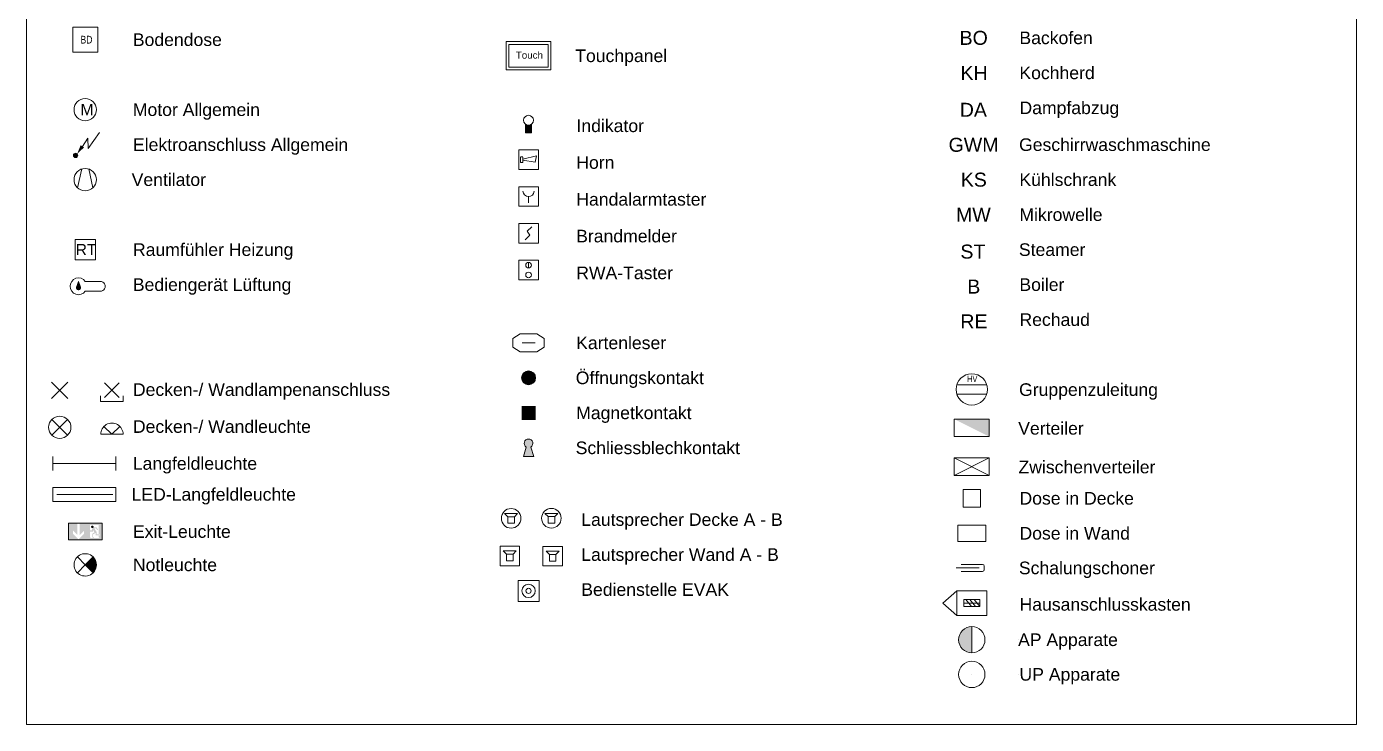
# Model space of a CAD drawing. Extents: x -1132 to 613, y -179 to 712.
# Drawn here: x 188.7 to 378.7, y 168.8 to 268.5 of the extents above; entities that cross this region are included whole.
import ezdxf

# ---------------------------------------------------------------- set-up
doc = ezdxf.new("R2010")
doc.units = 0
doc.layers.add('EL01_WAN_HLKS', color=5, linetype='Continuous', lineweight=13, true_color=0x0000ff)
for name, color, linetype, lineweight in [('EL01_WAN_I0_Legende', 7, 'Continuous', 13), ('EL01_WAN_PRO E_LEG_Apparate-A0PFDH8276', 7, 'Continuous', 13), ('EL01_WAN_ProE_LEG_Apparate', 7, 'Continuous', 13)]:
    doc.layers.add(name, color=color, linetype=linetype, lineweight=lineweight)
doc.styles.get("Standard").update_dxf_attribs({"font": 'arial.ttf'})

# ---------------------------------------------------------------- blocks, each defined once
blk = doc.blocks.new('Blockreferenz-A0UJ2V7MXE', base_point=(188.7, 168.75))
at = {"layer": 'EL01_WAN_HLKS', "lineweight": -2}
blk.add_hatch(color=256, dxfattribs=at).paths.add_polyline_path([(196.46, 231.27), (196.48, 231.18), (196.47, 231.09), (196.45, 231), (196.4, 230.92), (196.33, 230.86), (196.25, 230.81), (196.16, 230.79), (196.07, 230.79), (195.98, 230.81), (195.9, 230.86), (195.84, 230.92), (195.79, 231), (195.76, 231.09), (195.76, 231.18), (195.78, 231.27), (196.06, 232.07), (196.07, 232.08), (196.08, 232.09), (196.09, 232.1), (196.11, 232.11), (196.13, 232.11), (196.14, 232.1), (196.15, 232.09), (196.17, 232.08), (196.17, 232.07)])
at = {"layer": 'EL01_WAN_PRO E_LEG_Apparate-A0PFDH8276', "lineweight": -2, "true_color": 0xff6600}
blk.add_hatch(color=30, dxfattribs=at).paths.add_polyline_path([(259.96, 254.54), (260.12, 254.44), (260.31, 254.38), (260.5, 254.38), (260.69, 254.44), (260.86, 254.54), (260.86, 253.29), (259.96, 253.29)])
at = {"layer": 'EL01_WAN_PRO E_LEG_Apparate-A0PFDH8276', "lineweight": -2, "true_color": 0xff0000}
blk.add_hatch(color=1, dxfattribs=at).paths.add_polyline_path([(196, 250.05), (195.99, 249.97), (195.96, 249.9), (195.92, 249.84), (195.85, 249.79), (195.78, 249.76), (195.7, 249.75), (195.63, 249.76), (195.55, 249.79), (195.49, 249.84), (195.44, 249.9), (195.41, 249.97), (195.4, 250.05), (195.41, 250.13), (195.44, 250.2), (195.49, 250.26), (195.55, 250.31), (195.63, 250.34), (195.7, 250.35), (195.78, 250.34), (195.85, 250.31), (195.92, 250.26), (195.96, 250.2), (195.99, 250.13)])
at = {"layer": 'EL01_WAN_PRO E_LEG_Apparate-A0PFDH8276', "lineweight": -2, "true_color": 0x804000}
for points in [[(261.42, 218.27), (261.38, 218.02), (261.28, 217.77), (261.12, 217.57), (260.92, 217.41), (260.68, 217.31), (260.42, 217.27), (260.16, 217.31), (259.92, 217.41), (259.71, 217.57), (259.55, 217.77), (259.45, 218.02), (259.42, 218.27), (259.45, 218.53), (259.55, 218.77), (259.71, 218.98), (259.92, 219.14), (260.16, 219.24), (260.42, 219.27), (260.68, 219.24), (260.92, 219.14), (261.12, 218.98), (261.28, 218.77), (261.38, 218.53)], [(260.08, 208.37), (259.96, 208.48), (259.86, 208.61), (259.81, 208.76), (259.79, 208.92), (259.82, 209.08), (259.88, 209.22), (259.98, 209.35), (260.11, 209.44), (260.26, 209.5), (260.42, 209.52), (260.58, 209.5), (260.72, 209.44), (260.85, 209.35), (260.95, 209.22), (261.02, 209.08), (261.04, 208.92), (261.03, 208.76), (260.97, 208.61), (260.88, 208.48), (260.76, 208.37), (261.15, 207.02), (259.68, 207.02)]]:
    blk.add_hatch(color=36, dxfattribs=at).paths.add_polyline_path(points)
at = {"layer": 'EL01_WAN_PRO E_LEG_Apparate-A0PFDH8276', "lineweight": -2, "true_color": 0x00ff00}
for points in [[(197.08, 196.31), (196.92, 196.31), (196.92, 196.45), (196.29, 195.81), (196.29, 197.43), (195.97, 197.43), (195.97, 195.81), (195.33, 196.45), (195.33, 195.99), (196.13, 195.2), (196.92, 195.99), (196.92, 196.31), (197.08, 196.31), (197.08, 195.11), (194.68, 195.11), (194.68, 197.51), (197.08, 197.51)], [(199.48, 195.11), (197.08, 195.11), (197.08, 197.51), (199.48, 197.51), (199.48, 196.31), (199, 196.31), (199, 197.26), (197.74, 197.26), (197.74, 196.46), (198.04, 196.46), (198.04, 196.77), (198.17, 196.77), (198.2, 196.79), (198.24, 196.81), (198.27, 196.84), (198.29, 196.89), (198.71, 196.89), (198.93, 196.57), (198.8, 196.49), (198.62, 196.75), (198.39, 196.75), (198.7, 196.25), (198.7, 195.91), (199.11, 195.91), (199.11, 195.77), (198.57, 195.77), (198.57, 196.13), (198.21, 195.91), (198.21, 195.55), (198.08, 195.55), (198.08, 196), (198.4, 196.19), (198.19, 196.52), (198.19, 196.31), (197.74, 196.31), (197.74, 195.51), (197.87, 195.37), (198.22, 195.37), (198.08, 195.51), (198.21, 195.51), (198.35, 195.37), (199.13, 195.37), (199, 195.51), (199, 195.73), (199.16, 195.73), (199.16, 195.96), (199, 195.96), (199, 196.31), (199.48, 196.31)], [(198.1, 197.16), (198.15, 197.16), (198.19, 197.14), (198.23, 197.11), (198.26, 197.07), (198.27, 197.03), (198.28, 196.98), (198.27, 196.93), (198.26, 196.89), (198.23, 196.85), (198.19, 196.82), (198.15, 196.8), (198.1, 196.8), (198.05, 196.8), (198.01, 196.82), (197.97, 196.85), (197.94, 196.89), (197.92, 196.93), (197.92, 196.98), (197.92, 197.03), (197.94, 197.07), (197.97, 197.11), (198.01, 197.14), (198.05, 197.16)]]:
    blk.add_hatch(color=3, dxfattribs=at).paths.add_polyline_path(points)
at = {"layer": 'EL01_WAN_PRO E_LEG_Apparate-A0PFDH8276', "linetype": 'ByBlock', "lineweight": -2, "ltscale": 0.13, "true_color": 0x00ff00}
blk.add_hatch(color=3, dxfattribs=at).paths.add_polyline_path([(197.08, 191.55), (198.21, 192.68), (198.46, 192.35), (198.62, 191.96), (198.68, 191.55), (198.62, 191.14), (198.46, 190.75), (198.21, 190.42)])
at = {"layer": 'EL01_WAN_PRO E_LEG_Apparate-A0PFDH8276', "linetype": 'ByBlock', "lineweight": -2, "ltscale": 0.13}
blk.add_hatch(color=0, dxfattribs=at).paths.add_polyline_path([(323.75, 178.97), (323.27, 179.03), (322.81, 179.22), (322.42, 179.52), (322.13, 179.91), (321.94, 180.36), (321.88, 180.85), (321.94, 181.33), (322.13, 181.78), (322.42, 182.17), (322.81, 182.47), (323.27, 182.66), (323.75, 182.72)])
at = {"layer": 'EL01_WAN_HLKS', "lineweight": -2}
for p, q in [((197.08, 232.05), (199.24, 232.05)), ((197.08, 230.65), (199.24, 230.65))]:
    blk.add_line(p, q, dxfattribs=at)
for centre, major_axis, end_param in [((196.11, 231.35), (0.973, 0.702), 5.032887), ((199.24, 231.35), (0, -0.702), 3.141593)]:
    blk.add_ellipse(centre, major_axis=major_axis, ratio=1, start_param=0, end_param=end_param, dxfattribs=at)
at = {"layer": 'EL01_WAN_PRO E_LEG_Apparate-A0PFDH8276', "color": 0, "linetype": 'ByBlock', "lineweight": -2, "ltscale": 0.13}
for p, q in [((188.7, 353.43), (188.7, 221.08)), ((378.7, 168.75), (378.7, 353.43)), ((188.7, 221.08), (188.7, 172.91)), ((321.6, 217.28), (325.89, 217.28)), ((321.6, 215.93), (325.89, 215.93)), ((326.25, 212.37), (321.25, 212.37)), ((321.25, 212.37), (321.25, 209.87)), ((326.25, 209.87), (326.25, 212.37)), ((321.25, 209.87), (326.25, 209.87)), ((326.25, 206.84), (321.25, 206.84)), ((321.25, 206.84), (321.25, 204.34)), ((326.25, 204.34), (321.25, 206.84)), ((326.25, 206.84), (321.25, 204.34)), ((326.25, 204.34), (326.25, 206.84)), ((321.25, 204.34), (326.25, 204.34)), ((323.75, 182.72), (323.75, 178.97)), ((188.7, 172.91), (188.7, 168.75)), ((188.7, 168.75), (378.7, 168.75))]:
    blk.add_line(p, q, dxfattribs=at)
at = {"layer": 'EL01_WAN_PRO E_LEG_Apparate-A0PFDH8276', "color": 1, "linetype": 'ByBlock', "lineweight": -2, "ltscale": 0.13, "true_color": 0xff0000}
for p, q in [((195.31, 268.37), (198.86, 268.37)), ((195.31, 264.82), (195.31, 268.37)), ((198.86, 268.37), (198.86, 264.82)), ((198.86, 264.82), (195.31, 264.82)), ((195.99, 245.43), (196.59, 248.12)), ((198.18, 245.43), (197.57, 248.12))]:
    blk.add_line(p, q, dxfattribs=at)
at = {"layer": 'EL01_WAN_PRO E_LEG_Apparate-A0PFDH8276', "color": 4, "linetype": 'ByBlock', "lineweight": -2, "ltscale": 0.13, "true_color": 0x00ffff}
for p, q in [((257.22, 262.27), (257.22, 266.31)), ((257.22, 266.31), (263.62, 266.31)), ((263.62, 266.31), (263.62, 262.27)), ((257.62, 262.67), (257.62, 265.91)), ((257.62, 265.91), (263.22, 265.91)), ((263.22, 265.91), (263.22, 262.67)), ((263.62, 262.27), (257.22, 262.27)), ((263.22, 262.67), (257.62, 262.67))]:
    blk.add_line(p, q, dxfattribs=at)
at = {"layer": 'EL01_WAN_PRO E_LEG_Apparate-A0PFDH8276', "color": 1, "lineweight": -2, "true_color": 0xff0000}
for p, q in [((197.48, 251.02), (199.1, 253.34)), ((196.67, 251.35), (197.47, 252.5)), ((197.47, 252.5), (197.48, 251.02))]:
    blk.add_line(p, q, dxfattribs=at)
at = {"layer": 'EL01_WAN_PRO E_LEG_Apparate-A0PFDH8276', "color": 30, "lineweight": -2, "true_color": 0xff6600}
for p, q in [((259.96, 254.54), (259.96, 253.29)), ((259.96, 253.29), (260.86, 253.29)), ((260.86, 253.29), (260.86, 254.54)), ((259.02, 248.04), (259.02, 250.84)), ((259.02, 250.84), (261.82, 250.84)), ((261.82, 250.84), (261.82, 248.04)), ((259.29, 249.83), (259.61, 249.83)), ((259.29, 249.82), (259.29, 249.06)), ((259.29, 249.06), (259.61, 249.06)), ((259.61, 249.52), (261.55, 249.98)), ((259.61, 249.82), (259.61, 249.06)), ((259.61, 249.37), (261.35, 249.07)), ((261.55, 249.98), (261.35, 249.07)), ((261.82, 248.04), (259.02, 248.04)), ((259.02, 245.58), (261.82, 245.58)), ((259.02, 242.78), (259.02, 245.58)), ((261.82, 245.58), (261.82, 242.78)), ((260.42, 244.17), (260.42, 243.3)), ((261.82, 242.78), (259.02, 242.78)), ((259.02, 240.33), (261.82, 240.33)), ((259.02, 237.53), (259.02, 240.33)), ((260.88, 239.86), (260.23, 239.21)), ((261.82, 240.33), (261.82, 237.53)), ((261.82, 237.53), (259.02, 237.53)), ((260.6, 238.65), (259.95, 238)), ((260.23, 239.21), (260.6, 238.65)), ((259.02, 235.07), (261.82, 235.07)), ((259.02, 232.27), (259.02, 235.07)), ((260.42, 234.02), (260.42, 234.72)), ((261.82, 235.07), (261.82, 232.27)), ((261.82, 232.27), (259.02, 232.27))]:
    blk.add_line(p, q, dxfattribs=at)
at = {"layer": 'EL01_WAN_PRO E_LEG_Apparate-A0PFDH8276', "color": 5, "lineweight": -2, "true_color": 0x0000ff}
for p, q in [((195.64, 235.15), (195.64, 238.04)), ((195.64, 238.04), (198.53, 238.04)), ((198.53, 238.04), (198.53, 235.15)), ((198.53, 235.15), (195.64, 235.15))]:
    blk.add_line(p, q, dxfattribs=at)
at = {"layer": 'EL01_WAN_PRO E_LEG_Apparate-A0PFDH8276', "color": 36, "linetype": 'ByBlock', "lineweight": -2, "ltscale": 0.13, "true_color": 0x804000}
for p, q in [((259.22, 224.55), (258.18, 223.91)), ((259.22, 224.55), (261.62, 224.55)), ((261.62, 224.55), (262.66, 223.91)), ((258.18, 223.91), (258.18, 222.63)), ((259.22, 222), (258.18, 222.63)), ((261.35, 223.27), (259.49, 223.27)), ((261.32, 223.27), (259.52, 223.27)), ((262.66, 222.63), (261.62, 222)), ((262.66, 223.91), (262.66, 222.63)), ((261.62, 222), (259.22, 222))]:
    blk.add_line(p, q, dxfattribs=at)
at = {"layer": 'EL01_WAN_PRO E_LEG_Apparate-A0PFDH8276', "color": 150, "lineweight": -2, "true_color": 0x0080ff}
for p, q in [((192.28, 217.63), (194.58, 215.32)), ((192.28, 215.32), (194.58, 217.63)), ((199.84, 217.58), (201.93, 215.48)), ((199.84, 215.48), (201.93, 217.58)), ((199.25, 214.89), (199.25, 215.71)), ((199.25, 214.89), (202.52, 214.89)), ((202.52, 214.89), (202.52, 215.71))]:
    blk.add_line(p, q, dxfattribs=at)
at = {"layer": 'EL01_WAN_PRO E_LEG_Apparate-A0PFDH8276', "color": 150, "lineweight": -2, "true_color": 0x0099ff}
for p, q in [((192.3, 212.33), (194.56, 210.07)), ((192.3, 210.07), (194.56, 212.33)), ((199.75, 211.33), (200.89, 210.2)), ((200.89, 210.2), (202.02, 211.33)), ((199.29, 210.2), (202.49, 210.2)), ((192.43, 205.04), (192.43, 207.04)), ((192.43, 206.04), (201.43, 206.04)), ((201.43, 205.04), (201.43, 207.04))]:
    blk.add_line(p, q, dxfattribs=at)
at = {"layer": 'EL01_WAN_PRO E_LEG_Apparate-A0PFDH8276', "color": 36, "lineweight": -2, "true_color": 0x804000}
for p, q in [((259.68, 207.02), (260.08, 208.37)), ((260.76, 208.37), (261.15, 207.02)), ((259.68, 207.02), (261.15, 207.02)), ((262.75, 198.91), (263.22, 198.44)), ((262.75, 198.91), (264.62, 198.91)), ((263.22, 198.44), (264.15, 198.44)), ((263.22, 197.51), (263.22, 198.44)), ((264.62, 198.91), (264.15, 198.44)), ((264.15, 198.44), (264.15, 197.51)), ((264.15, 197.51), (263.22, 197.51)), ((265.27, 194.19), (262.47, 194.19)), ((262.47, 194.19), (262.47, 191.39)), ((265.27, 191.39), (265.27, 194.19)), ((262.93, 193.49), (263.4, 193.02)), ((262.93, 193.49), (264.8, 193.49)), ((263.4, 193.02), (264.33, 193.02)), ((263.4, 192.09), (263.4, 193.02)), ((264.33, 192.09), (263.4, 192.09)), ((264.8, 193.49), (264.33, 193.02)), ((264.33, 193.02), (264.33, 192.09)), ((262.47, 191.39), (265.27, 191.39)), ((261.92, 189.33), (258.92, 189.33)), ((258.92, 189.33), (258.92, 186.33)), ((261.92, 186.33), (261.92, 189.33)), ((258.92, 186.33), (261.92, 186.33))]:
    blk.add_line(p, q, dxfattribs=at)
at = {"layer": 'EL01_WAN_PRO E_LEG_Apparate-A0PFDH8276', "color": 0, "lineweight": -2}
for p, q in [((322.5, 199.81), (322.5, 202.31)), ((322.5, 202.31), (325, 202.31)), ((325, 202.31), (325, 199.81)), ((325, 199.81), (322.5, 199.81)), ((321.75, 197.23), (325.75, 197.23)), ((321.75, 194.89), (321.75, 197.23)), ((325.75, 197.23), (325.75, 194.89)), ((325.75, 194.89), (321.75, 194.89)), ((324.78, 191.11), (321.53, 191.11)), ((322.22, 191.61), (325.28, 191.61)), ((325.28, 190.61), (322.22, 190.61)), ((325.53, 191.36), (325.53, 190.86)), ((319.61, 186.08), (321.61, 187.83)), ((321.61, 187.83), (325.89, 187.83)), ((321.61, 187.83), (321.61, 184.33)), ((322.61, 185.58), (322.61, 186.58)), ((322.61, 186.58), (324.89, 186.58)), ((323.69, 185.58), (322.89, 186.58)), ((324.29, 185.58), (323.49, 186.58)), ((324.89, 185.58), (324.09, 186.58)), ((324.89, 186.58), (324.89, 185.58)), ((325.89, 187.83), (325.89, 184.33)), ((321.61, 184.33), (319.61, 186.08)), ((325.89, 184.33), (321.61, 184.33)), ((324.89, 186.08), (322.61, 186.08)), ((324.89, 185.58), (322.61, 185.58))]:
    blk.add_line(p, q, dxfattribs=at)
at = {"layer": 'EL01_WAN_PRO E_LEG_Apparate-A0PFDH8276', "color": 222, "lineweight": -2, "true_color": 0xcc0099}
for p, q in [((256.99, 198.9), (257.46, 198.43)), ((256.99, 198.9), (258.86, 198.9)), ((257.46, 198.43), (258.39, 198.43)), ((257.46, 197.5), (257.46, 198.43)), ((258.86, 198.9), (258.39, 198.43)), ((258.39, 198.43), (258.39, 197.5)), ((258.39, 197.5), (257.46, 197.5)), ((259.14, 194.23), (256.34, 194.23)), ((256.34, 194.23), (256.34, 191.43)), ((259.14, 191.43), (259.14, 194.23)), ((256.8, 193.53), (257.27, 193.07)), ((256.8, 193.53), (258.67, 193.53)), ((257.27, 193.07), (258.2, 193.07)), ((257.27, 192.13), (257.27, 193.07)), ((258.2, 192.13), (257.27, 192.13)), ((258.67, 193.53), (258.2, 193.07)), ((258.2, 193.07), (258.2, 192.13)), ((256.34, 191.43), (259.14, 191.43))]:
    blk.add_line(p, q, dxfattribs=at)
at = {"layer": 'EL01_WAN_PRO E_LEG_Apparate-A0PFDH8276', "color": 3, "lineweight": -2, "true_color": 0x00ff00}
for p, q in [((194.68, 197.51), (199.48, 197.51)), ((194.68, 195.11), (194.68, 197.51)), ((199.48, 197.51), (199.48, 195.11)), ((199.48, 195.11), (194.68, 195.11))]:
    blk.add_line(p, q, dxfattribs=at)
at = {"layer": 'EL01_WAN_PRO E_LEG_Apparate-A0PFDH8276', "color": 3, "linetype": 'ByBlock', "lineweight": -2, "ltscale": 0.13, "true_color": 0x00ff00}
for p, q in [((195.95, 192.68), (197.08, 191.55)), ((197.08, 191.55), (198.21, 192.68)), ((195.95, 190.42), (197.08, 191.55)), ((197.08, 191.55), (198.21, 190.42))]:
    blk.add_line(p, q, dxfattribs=at)
at = {"layer": 'EL01_WAN_PRO E_LEG_Apparate-A0PFDH8276', "color": 1, "linetype": 'ByBlock', "lineweight": -2, "ltscale": 0.13, "true_color": 0xff0000}
for centre in [(197.08, 256.59), (197.08, 246.59)]:
    blk.add_circle(centre, 1.6, dxfattribs=at)
at = {"layer": 'EL01_WAN_PRO E_LEG_Apparate-A0PFDH8276', "color": 30, "lineweight": -2, "true_color": 0xff6600}
for centre, radius in [((260.41, 255.08), 0.704), ((260.42, 234.37), 0.4), ((260.42, 232.97), 0.4)]:
    blk.add_circle(centre, radius, dxfattribs=at)
at = {"layer": 'EL01_WAN_PRO E_LEG_Apparate-A0PFDH8276', "color": 1, "lineweight": -2, "true_color": 0xff0000}
blk.add_circle((195.7, 250.05), 0.3, dxfattribs=at)
at = {"layer": 'EL01_WAN_PRO E_LEG_Apparate-A0PFDH8276', "color": 36, "lineweight": -2, "true_color": 0x804000}
for centre, radius in [((260.42, 218.27), 1), ((260.42, 218.27), 1), ((263.68, 198.21), 1.4), ((260.42, 187.83), 0.96), ((260.42, 187.83), 0.375)]:
    blk.add_circle(centre, radius, dxfattribs=at)
at = {"layer": 'EL01_WAN_PRO E_LEG_Apparate-A0PFDH8276', "color": 0, "linetype": 'ByBlock', "lineweight": -2, "ltscale": 0.13}
for centre, radius in [((323.75, 216.61), 2.25), ((197.08, 191.55), 0.005), ((323.75, 180.85), 1.88), ((323.75, 180.85), 0.005), ((330.36, 180.85), 0.005), ((323.75, 175.89), 1.88), ((323.75, 175.89), 0.005), ((323.75, 175.89), 0.005), ((330.36, 175.89), 0.005), ((330.36, 175.89), 0.005)]:
    blk.add_circle(centre, radius, dxfattribs=at)
at = {"layer": 'EL01_WAN_PRO E_LEG_Apparate-A0PFDH8276', "color": 150, "lineweight": -2, "true_color": 0x0099ff}
blk.add_circle((193.43, 211.2), 1.6, dxfattribs=at)
at = {"layer": 'EL01_WAN_PRO E_LEG_Apparate-A0PFDH8276', "color": 222, "lineweight": -2, "true_color": 0xcc0099}
blk.add_circle((257.93, 198.2), 1.4, dxfattribs=at)
at = {"layer": 'EL01_WAN_PRO E_LEG_Apparate-A0PFDH8276', "color": 30, "lineweight": -2, "true_color": 0xff6600}
for centre, major_axis, end_param in [((260.41, 255.08), (-0.448, -0.543), 1.379544), ((260.42, 244.97), (-0.803, -0.018), 3.075304)]:
    blk.add_ellipse(centre, major_axis=major_axis, ratio=1, start_param=0, end_param=end_param, dxfattribs=at)
at = {"layer": 'EL01_WAN_PRO E_LEG_Apparate-A0PFDH8276', "color": 150, "lineweight": -2, "true_color": 0x0099ff}
blk.add_ellipse((200.89, 210.2), major_axis=(1.6, 0), ratio=1, start_param=0, end_param=3.141593, dxfattribs=at)
at = {"layer": 'EL01_WAN_PRO E_LEG_Apparate-A0PFDH8276', "color": 36, "lineweight": -2, "true_color": 0x804000}
blk.add_ellipse((260.42, 208.9), major_axis=(0.339, -0.525), ratio=1, start_param=0, end_param=5.136159, dxfattribs=at)
at = {"layer": 'EL01_WAN_PRO E_LEG_Apparate-A0PFDH8276', "color": 3, "linetype": 'ByBlock', "lineweight": -2, "ltscale": 0.13, "true_color": 0x00ff00}
for major_axis, end_param in [((1.13, 1.13), 4.712389), ((1.13, -1.13), 1.570796)]:
    blk.add_ellipse((197.08, 191.55), major_axis=major_axis, ratio=1, start_param=0, end_param=end_param, dxfattribs=at)
at = {"layer": 'EL01_WAN_PRO E_LEG_Apparate-A0PFDH8276', "color": 0, "lineweight": -2}
for centre, major_axis in [((325.28, 191.36), (0.25, 0)), ((325.28, 190.86), (0, -0.25))]:
    blk.add_ellipse(centre, major_axis=major_axis, ratio=1, start_param=0, end_param=1.570796, dxfattribs=at)
at = {"layer": 'EL01_WAN_PRO E_LEG_Apparate-A0PFDH8276', "color": 1, "lineweight": -2, "true_color": 0xff0000}
blk.add_solid([(195.92, 250.26), (196.42, 251.51), (196.9, 251.19)], dxfattribs=at)
at = {"layer": 'EL01_WAN_PRO E_LEG_Apparate-A0PFDH8276', "color": 36, "lineweight": -2, "true_color": 0x804000}
blk.add_solid([(259.42, 212.27), (259.42, 214.27), (261.42, 212.27), (261.42, 214.27)], dxfattribs=at)
at = {"layer": 'EL01_WAN_PRO E_LEG_Apparate-A0PFDH8276', "color": 0, "linetype": 'ByBlock', "lineweight": -2, "ltscale": 0.13}
blk.add_solid([(326.25, 209.87), (326.25, 212.37), (321.25, 212.37)], dxfattribs=at)
at = {"layer": 'EL01_WAN_ProE_LEG_Apparate', "color": 150, "linetype": 'ByBlock', "lineweight": -2, "ltscale": 0.13, "true_color": 0x0099ff}
for p, q in [((192.43, 200.62), (192.43, 202.62)), ((192.43, 202.62), (201.43, 202.62)), ((193, 201.62), (201.03, 201.62)), ((201.43, 202.62), (201.43, 200.62)), ((201.43, 200.62), (192.43, 200.62))]:
    blk.add_line(p, q, dxfattribs=at)
at = {"layer": 'EL01_WAN_PRO E_LEG_Apparate-A0PFDH8276', "color": 1, "lineweight": -2, "true_color": 0xff0000, "attachment_point": 1}
for s, insert, char_height in [('{\\W0.8;\\fArial;BD}', (196.4, 267.14), 1.1), ('{\\fArial;M}', (196.4, 257.39), 1.6)]:
    blk.add_mtext(s, dxfattribs=dict(at, insert=insert, char_height=char_height))
at = {"layer": 'EL01_WAN_PRO E_LEG_Apparate-A0PFDH8276', "color": 0, "lineweight": -2, "attachment_point": 1}
for s, insert, char_height in [('{\\fArial;Bodendose}', (203.88, 267.49), 1.8), ('{\\fArial;BO}', (322, 267.85), 2), ('{\\fArial;Backofen}', (330.55, 267.75), 1.8), ('{\\fArial;Touchpanel}', (267.09, 265.19), 1.8), ('{\\fArial;KH}', (322.13, 262.83), 2), ('{\\fArial;Kochherd}', (330.55, 262.75), 1.8), ('{\\fArial;Motor Allgemein}', (203.88, 257.49), 1.8), ('{\\fArial;DA}', (322.03, 257.57), 2), ('{\\fArial;Dampfabzug}', (330.56, 257.75), 1.8), ('{\\fArial;Indikator}', (267.27, 255.19), 1.8), ('{\\fArial;Elektroanschluss Allgemein}', (203.9, 252.49), 1.8), ('{\\fArial;GWM}', (320.43, 252.57), 2), ('{\\fArial;Geschirrwaschmaschine}', (330.5, 252.49), 1.8), ('{\\fArial;Horn}', (267.24, 249.94), 1.8), ('{\\fArial;Ventilator}', (203.71, 247.49), 1.8), ('{\\fArial;KS}', (322.17, 247.59), 2), ('{\\fArial;Kühlschrank}', (330.55, 247.49), 1.8), ('{\\fArial;Handalarmtaster}', (267.24, 244.68), 1.8), ('{\\fArial;MW}', (321.49, 242.57), 2), ('{\\fArial;Mikrowelle}', (330.55, 242.49), 1.8), ('{\\fArial;Brandmelder}', (267.22, 239.43), 1.8), ('{\\fArial;Raumfühler Heizung}', (203.9, 237.49), 1.8), ('{\\fArial;Steamer}', (330.48, 237.49), 1.8), ('{\\fArial;ST}', (322.12, 237.31), 2), ('{\\fArial;RWA-Taster}', (267.23, 234.17), 1.8), ('{\\fArial;Bediengerät Lüftung}', (203.88, 232.49), 1.8), ('{\\fArial;B}', (323.1, 232.31), 2), ('{\\fArial;Boiler}', (330.55, 232.49), 1.8), ('{\\fArial;RE}', (322.11, 227.34), 2), ('{\\fArial;Rechaud}', (330.56, 227.49), 1.8), ('{\\fArial;Kartenleser}', (267.22, 224.17), 1.8), ('{\\fArial;Öffnungskontakt}', (267.16, 219.17), 1.8), ('{\\fArial;Decken-/ Wandlampenanschluss}', (203.89, 217.49), 1.8), ('{\\fArial;Gruppenzuleitung}', (330.5, 217.49), 1.8), ('{\\fArial;Magnetkontakt}', (267.22, 214.17), 1.8), ('{\\fArial;Decken-/ Wandleuchte}', (203.89, 212.21), 1.8), ('{\\fArial;Verteiler}', (330.38, 211.96), 1.8), ('{\\fArial;Schliessblechkontakt}', (267.15, 209.17), 1.8), ('{\\fArial;Langfeldleuchte}', (203.88, 206.94), 1.8), ('{\\fArial;Zwischenverteiler}', (330.42, 206.43), 1.8), ('{\\fArial;Dose in Decke}', (330.56, 201.96), 1.8), ('{\\fArial;Lautsprecher Decke A - B}', (267.95, 198.92), 1.8), ('{\\fArial;Exit-Leuchte}', (203.9, 197.21), 1.8), ('{\\fArial;Dose in Wand}', (330.56, 196.96), 1.8), ('{\\fArial;Lautsprecher Wand A - B}', (267.95, 193.92), 1.8), ('{\\fArial;Notleuchte}', (203.89, 192.45), 1.8), ('{\\fArial;Schalungschoner}', (330.48, 192.01), 1.8), ('{\\fArial;Bedienstelle EVAK}', (267.95, 188.92), 1.8), ('{\\fArial;Hausanschlusskasten}', (330.57, 186.8), 1.8), ('{\\fArial;AP Apparate}', (330.36, 181.75), 1.8), ('{\\fArial;UP Apparate}', (330.56, 176.8), 1.8)]:
    blk.add_mtext(s, dxfattribs=dict(at, insert=insert, char_height=char_height))
at = {"layer": 'EL01_WAN_PRO E_LEG_Apparate-A0PFDH8276', "color": 4, "linetype": 'ByBlock', "lineweight": -2, "ltscale": 0.13, "true_color": 0x00ffff, "insert": (258.6, 264.88), "char_height": 1, "attachment_point": 1}
blk.add_mtext('{\\fArial;Touch}', dxfattribs=at)
at = {"layer": 'EL01_WAN_PRO E_LEG_Apparate-A0PFDH8276', "color": 5, "lineweight": -2, "true_color": 0x0000ff, "insert": (195.71, 237.4), "char_height": 1.6, "attachment_point": 1}
blk.add_mtext('{\\fArial;RT}', dxfattribs=at)
at = {"layer": 'EL01_WAN_PRO E_LEG_Apparate-A0PFDH8276', "color": 0, "linetype": 'ByBlock', "lineweight": -2, "ltscale": 0.13, "insert": (323.09, 218.56), "char_height": 0.9, "attachment_point": 1}
blk.add_mtext('{\\W0.8;\\fArial;HV}', dxfattribs=at)
at = {"layer": 'EL01_WAN_ProE_LEG_Apparate', "color": 0, "linetype": 'ByBlock', "lineweight": -2, "ltscale": 0.13, "insert": (203.7, 202.52), "char_height": 1.8, "attachment_point": 1}
blk.add_mtext('{\\fArial;LED-Langfeldleuchte}', dxfattribs=at)

msp = doc.modelspace()

# ---------------------------------------------------------------- block references
at = {"layer": 'EL01_WAN_I0_Legende', "lineweight": 13, "ltscale": 0.13}
msp.add_blockref('Blockreferenz-A0UJ2V7MXE', (188.7, 168.75), dxfattribs=at)

doc.saveas('drawing.dxf')
